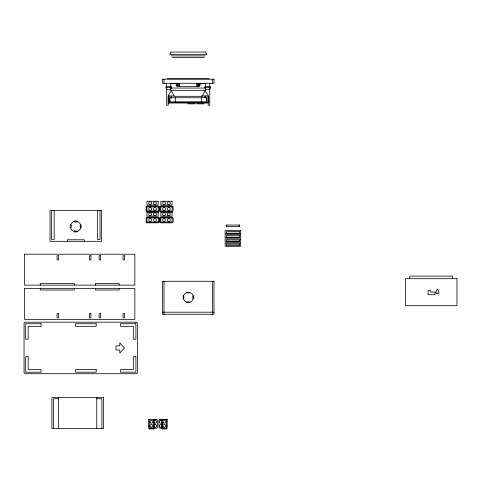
<?xml version="1.0" encoding="UTF-8"?>
<svg xmlns="http://www.w3.org/2000/svg" width="481" height="481" viewBox="0 0 481 481"><rect width="100%" height="100%" fill="white"/><g stroke="black" fill="none" stroke-linecap="round" stroke-linejoin="round"><path stroke-width="0.72" d="M205.627 83.291L205.627 91.54L208.201 95.599L208.201 102.85L168.224 102.844L168.23 95.599L170.803 91.54L170.803 83.291M171.218 98.166L171.218 96.002M205.213 97.685L205.213 96.032L205.213 97.685L206.758 97.685L206.758 101.81L169.673 101.804L169.673 97.685L171.218 97.685M168.224 102.844L208.207 102.826M70.641 225.409L70.701 225.15A5.153 5.153 0 0 1 74.783 221.404M186.868 302.832L187.133 301.852L189.532 301.852L189.797 302.832M189.67 292.394L189.532 292.893L187.133 292.893L187.001 292.394M171.579 87.416L170.803 89.478L166.679 89.478L165.909 86.64L171.579 86.64L171.579 87.416L165.909 87.416M210.522 87.416L209.752 89.478L205.627 89.478L204.852 86.64L210.522 86.64L210.522 87.416L204.852 87.416M159.566 419.408L162.458 419.396L159.572 419.402L158.952 420.027L158.989 427.561L159.614 428.174L161.778 428.162M153.457 428.932L154.227 428.156L154.227 419.396L153.457 419.39L153.457 428.932L149.332 428.932L148.557 428.156L148.557 419.396L149.332 419.396L149.332 428.932M166.444 428.932L167.214 428.156L167.214 419.396L161.544 419.396L161.544 428.156L162.319 428.932L166.444 428.932L166.444 419.396M159.271 211.021L158.243 211.79L146.903 211.79L146.128 211.021L146.128 206.896L146.903 206.121L158.243 206.121L159.271 206.896L159.271 211.021L146.128 211.021M159.271 222.048L158.243 222.823L146.903 222.823L146.128 222.048L146.128 217.923L146.903 217.153L158.243 217.153L159.271 217.923L159.271 222.048L146.128 222.048M182.876 298.833L183.85 298.575L183.85 296.17L182.876 295.911M193.789 295.911L192.815 296.17L192.815 298.575L193.789 298.833M168.951 96.002L169.673 96.002M171.23 55.898L205.243 55.898M172.258 57.443L204.215 57.443M167.081 78.692L209.349 78.692M170.719 83.694L177.152 83.694M199.32 83.694L205.754 83.694M171.338 88.059L205.243 88.059M174.182 96.002L168.23 96.002L168.23 105.213L166.679 105.213L166.679 83.291M201.515 96.002L208.207 96.002L208.201 105.213L209.752 105.213L209.752 83.291M187.752 103.872L194.967 103.872M196.747 103.872L203.962 103.872M159.271 206.896L146.903 206.896L146.903 211.79M159.271 217.923L146.903 217.923L146.903 222.823M162.446 312.205L213.985 312.205M58.604 398.767L53.445 398.767L53.445 428.457M96.741 398.767L101.894 398.767L101.894 428.457M148.557 419.396L154.227 419.396M161.544 419.396L167.214 419.396M149.332 428.156L153.457 428.156M166.444 428.156L162.319 428.156L162.319 419.39L162.319 428.932M156.722 419.402L153.836 419.396L156.722 419.408L157.335 420.027L157.299 427.555L156.68 428.174L153.794 428.156M80.712 225.409L80.658 225.15A5.153 5.153 0 0 0 76.569 221.404M70.599 227.375L70.701 227.814A5.153 5.153 0 0 0 74.783 231.559M452.603 278.703L452.603 276.13L409.722 276.13L409.722 278.703M239.147 225.06L239.147 226.611M226.779 225.06L226.779 226.611M212.44 79.209L212.44 83.291M212.44 281.283L212.44 314.267M206.758 101.81L206.758 97.763L169.907 97.763L169.907 101.81M205.219 96.002L205.219 98.046M201.347 97.763L201.347 101.81M199.459 83.291L199.459 86.382L176.78 86.382L176.78 85.149M196.789 83.291L196.789 86.382M179.449 83.291L179.449 86.382M175.318 97.763L175.318 101.81M163.991 79.209L163.991 83.291M163.991 281.283L163.991 314.267M158.243 206.896L158.243 211.021M158.243 217.923L158.243 222.048M119.138 285.125L119.138 283.58L95.43 283.58L95.43 285.125M119.138 288.474L119.138 290.019L95.43 290.019L95.43 288.474M100.018 210.389L100.018 239.514L97.445 239.514L97.445 210.389M96.741 397.528L96.741 428.457M84.301 241.318L84.301 239.766L67.292 239.766L67.292 241.318M74.302 285.125L74.302 283.58L40.284 283.58L40.284 285.125M74.302 288.474L74.302 290.019L40.284 290.019L40.284 288.474M58.604 397.528L58.604 428.457M54.149 210.389L54.149 239.514L51.569 239.514L51.569 210.389M80.658 227.814A5.153 5.153 0 0 1 76.569 231.559M76.124 231.614A5.153 5.153 0 0 1 75.228 231.614M177.669 83.934A1.028 0.926 -90 0 1 178.595 83.959L178.788 84.127A1.028 0.926 -90 0 1 177.633 85.72M198.605 83.959A1.028 0.926 -90 0 0 197.457 85.552L197.643 85.72A1.028 0.926 -90 0 0 198.346 85.84M154.142 424.915A1.443 1.443 0 0 1 156.241 424.801A1.443 1.443 0 0 1 156.229 426.9A1.443 1.443 0 0 1 154.136 426.767M154.167 420.791A1.443 1.443 0 0 1 156.265 420.677A1.443 1.443 0 0 1 156.253 422.781A1.443 1.443 0 0 1 154.154 422.643M161.772 427.092A1.443 1.443 0 0 1 159.602 425.853A1.443 1.443 0 0 1 161.76 424.597M161.959 422.823A1.443 1.443 0 0 1 159.981 422.721A1.443 1.443 0 0 1 159.969 420.737A1.443 1.443 0 0 1 161.947 420.616M24.567 288.474L24.567 319.396L134.86 319.396L134.86 288.474L24.567 288.474M24.567 254.202L24.567 285.125L134.86 285.125L134.86 254.202L24.567 254.202M70.22 225.018L70.22 227.946L71.194 227.681L71.194 225.282L70.22 225.018M80.315 226.479L80.159 227.681L81.133 227.946L81.133 225.018L80.159 225.282L80.315 226.479M183.357 296.037L183.255 296.476A5.153 5.153 0 0 0 183.255 298.268L183.357 298.707A5.153 5.153 0 0 0 193.314 298.707L193.41 298.268A5.153 5.153 0 0 0 193.41 296.476L193.314 296.037A5.153 5.153 0 0 0 183.357 296.037M74.477 230.964L74.212 231.938L77.14 231.938L76.876 230.964L74.477 230.964M77.14 221.026L76.876 222L74.477 222L74.212 221.026L77.14 221.026M170.971 52.068L169.685 54.606L206.794 54.606L205.501 52.068L170.971 52.068M437.103 289.592L435.786 292.129L430.675 292.129L430.675 290.62L428.096 290.62L428.096 294.709L434.992 294.709L434.992 292.646L436.297 292.646L436.297 293.675L438.955 293.675L438.155 289.592L437.103 289.592M205.243 90.488L202.152 96.308L174.32 96.308L171.236 90.488L205.243 90.488M150.288 420.791L150.288 420.791M124.357 347.949L119.793 353.102L119.793 350.012L116.017 350.012L116.017 345.887L119.793 345.887L119.793 342.797L124.357 347.949M160.768 206.121L159.993 206.896L159.993 211.021L160.768 211.79L172.108 211.79L173.136 211.021L173.136 206.896L172.108 206.121L160.768 206.121M160.768 217.153L159.993 217.923L159.993 222.048L160.768 222.823L172.108 222.823L173.136 222.048L173.136 217.923L172.108 217.153L160.768 217.153M213.985 79.209L162.446 79.209L162.446 83.291L213.985 83.291L213.985 79.209M158.177 201.244L146.97 201.244L146.97 205.11L158.177 205.11L158.177 201.244M172.042 201.244L160.834 201.244L160.834 205.11L172.042 205.11L172.042 201.244M172.108 206.896L160.768 206.896L160.768 211.021L172.108 211.021L172.108 206.896M101.563 210.389L50.024 210.389L50.024 241.318L101.563 241.318L101.563 210.389M158.177 212.271L146.97 212.271L146.97 216.137L158.177 216.137L158.177 212.271M172.042 212.271L160.834 212.271L160.834 216.137L172.042 216.137L172.042 212.271M172.108 217.923L160.768 217.923L160.768 222.048L172.108 222.048L172.108 217.923M239.406 225.06L226.521 225.06L226.521 226.611L239.406 226.611L239.406 225.06M240.692 230.627L225.078 230.627L225.078 233.724L240.692 233.724L240.692 230.627M239.406 231.662L226.365 231.662L226.365 233.207L239.406 233.207L239.406 231.662M240.692 234.776L225.078 234.776L225.078 237.867L240.692 237.867L240.692 234.776M239.406 235.804L226.365 235.804L226.365 237.349L239.406 237.349L239.406 235.804M240.692 238.997L225.078 238.997L225.078 242.093L240.692 242.093L240.692 238.997M239.406 240.031L226.365 240.031L226.365 241.576L239.406 241.576L239.406 240.031M240.692 243.145L225.078 243.145L225.078 246.236L240.692 246.236L240.692 243.145M239.406 244.174L226.365 244.174L226.365 245.719L239.406 245.719L239.406 244.174M58.58 255.748L57.035 255.748L57.035 259.866L58.58 259.866L58.58 255.748M90.885 255.748L89.34 255.748L89.34 259.866L90.885 259.866L90.885 255.748M100.679 255.748L99.128 255.748L99.128 259.866L100.679 259.866L100.679 255.748M124.549 255.748L123.004 255.748L123.004 259.866L124.549 259.866L124.549 255.748M456.95 278.703L405.405 278.703L405.405 305.706L456.95 305.706L456.95 278.703M213.985 281.283L162.446 281.283L162.446 314.267L213.985 314.267L213.985 281.283M58.58 313.726L57.035 313.726L57.035 317.851L58.58 317.851L58.58 313.726M90.885 313.726L89.34 313.726L89.34 317.851L90.885 317.851L90.885 313.726M100.679 313.726L99.128 313.726L99.128 317.851L100.679 317.851L100.679 313.726M124.549 313.726L123.004 313.726L123.004 317.851L124.549 317.851L124.549 313.726M135.889 322.18L25.595 322.18A1.545 1.545 0 0 0 24.05 323.725L24.05 372.174A1.545 1.545 0 0 0 25.595 373.719L135.889 373.719A1.545 1.545 0 0 0 137.434 372.174L137.434 323.725A1.545 1.545 0 0 0 135.889 322.18M41.059 323.725L25.595 323.725L25.595 339.189L28.175 339.189L28.175 326.304L41.059 326.304L41.059 323.725M96.206 323.725L75.589 323.725L75.589 326.304L96.206 326.304L96.206 323.725M135.889 323.725L120.43 323.725L120.43 326.304L133.315 326.304L133.315 339.189L135.889 339.189L135.889 323.725M28.175 356.71L25.595 356.71L25.595 372.174L41.059 372.174L41.059 369.594L28.175 369.594L28.175 356.71M135.889 356.71L133.315 356.71L133.315 369.594L120.43 369.594L120.43 372.174L135.889 372.174L135.889 356.71M96.206 369.594L75.589 369.594L75.589 372.174L96.206 372.174L96.206 369.594M103.439 397.528L51.9 397.528L51.9 428.457L103.439 428.457L103.439 397.528M199.916 84.127L199.729 83.959A1.028 0.926 -90 0 0 198.575 85.552L198.767 85.72A1.028 0.926 -90 0 0 199.916 84.127M177.663 84.127L177.471 83.959A1.028 0.926 -90 0 0 176.323 85.552L176.509 85.72A1.028 0.926 -90 0 0 177.663 84.127M165.488 420.791L165.488 420.791M167.785 215.223A1.443 1.443 0 0 0 170.202 214.58A1.443 1.443 0 0 0 168.434 212.812A1.443 1.443 0 0 0 167.785 215.223M163.342 215.458A1.443 1.443 0 0 0 165.506 214.207A1.443 1.443 0 0 0 163.342 212.957A1.443 1.443 0 0 0 163.342 215.458M163.342 221.236A1.443 1.443 0 0 0 165.506 219.985A1.443 1.443 0 0 0 163.342 218.735A1.443 1.443 0 0 0 163.342 221.236M168.085 221.236A1.443 1.443 0 0 0 170.25 219.985A1.443 1.443 0 0 0 168.085 218.735A1.443 1.443 0 0 0 168.085 221.236M153.92 215.223A1.443 1.443 0 0 0 156.337 214.58A1.443 1.443 0 0 0 154.569 212.812A1.443 1.443 0 0 0 153.92 215.223M149.483 215.458A1.443 1.443 0 0 0 151.647 214.207A1.443 1.443 0 0 0 149.483 212.957A1.443 1.443 0 0 0 149.483 215.458M149.483 221.236A1.443 1.443 0 0 0 151.647 219.985A1.443 1.443 0 0 0 149.483 218.735A1.443 1.443 0 0 0 149.483 221.236M154.221 221.236A1.443 1.443 0 0 0 156.385 219.985A1.443 1.443 0 0 0 154.221 218.735A1.443 1.443 0 0 0 154.221 221.236M168.085 204.425A1.443 1.443 0 0 0 170.25 203.174A1.443 1.443 0 0 0 168.085 201.924A1.443 1.443 0 0 0 168.085 204.425M163.342 204.425A1.443 1.443 0 0 0 165.506 203.174A1.443 1.443 0 0 0 163.342 201.924A1.443 1.443 0 0 0 163.342 204.425M163.342 210.209A1.443 1.443 0 0 0 165.506 208.958A1.443 1.443 0 0 0 163.342 207.708A1.443 1.443 0 0 0 163.342 210.209M168.085 210.209A1.443 1.443 0 0 0 170.25 208.958A1.443 1.443 0 0 0 168.085 207.708A1.443 1.443 0 0 0 168.085 210.209M163.66 422.967A1.443 1.443 0 0 0 165.825 421.717A1.443 1.443 0 0 0 163.66 420.466A1.443 1.443 0 0 0 163.66 422.967M163.456 426.942A1.443 1.443 0 0 0 165.801 426.088A1.443 1.443 0 0 0 163.889 424.482A1.443 1.443 0 0 0 163.456 426.942M150.463 422.823A1.443 1.443 0 0 0 152.814 421.969A1.443 1.443 0 0 0 150.902 420.358A1.443 1.443 0 0 0 150.463 422.823M150.673 427.086A1.443 1.443 0 0 0 152.838 425.841A1.443 1.443 0 0 0 150.673 424.591A1.443 1.443 0 0 0 150.673 427.086M153.92 204.197A1.443 1.443 0 0 0 156.337 203.547A1.443 1.443 0 0 0 154.569 201.779A1.443 1.443 0 0 0 153.92 204.197M149.483 204.425A1.443 1.443 0 0 0 151.647 203.174A1.443 1.443 0 0 0 149.483 201.924A1.443 1.443 0 0 0 149.483 204.425M149.483 210.209A1.443 1.443 0 0 0 151.647 208.958A1.443 1.443 0 0 0 149.483 207.708A1.443 1.443 0 0 0 149.483 210.209M154.221 210.209A1.443 1.443 0 0 0 156.385 208.958A1.443 1.443 0 0 0 154.221 207.708A1.443 1.443 0 0 0 154.221 210.209"/></g></svg>
